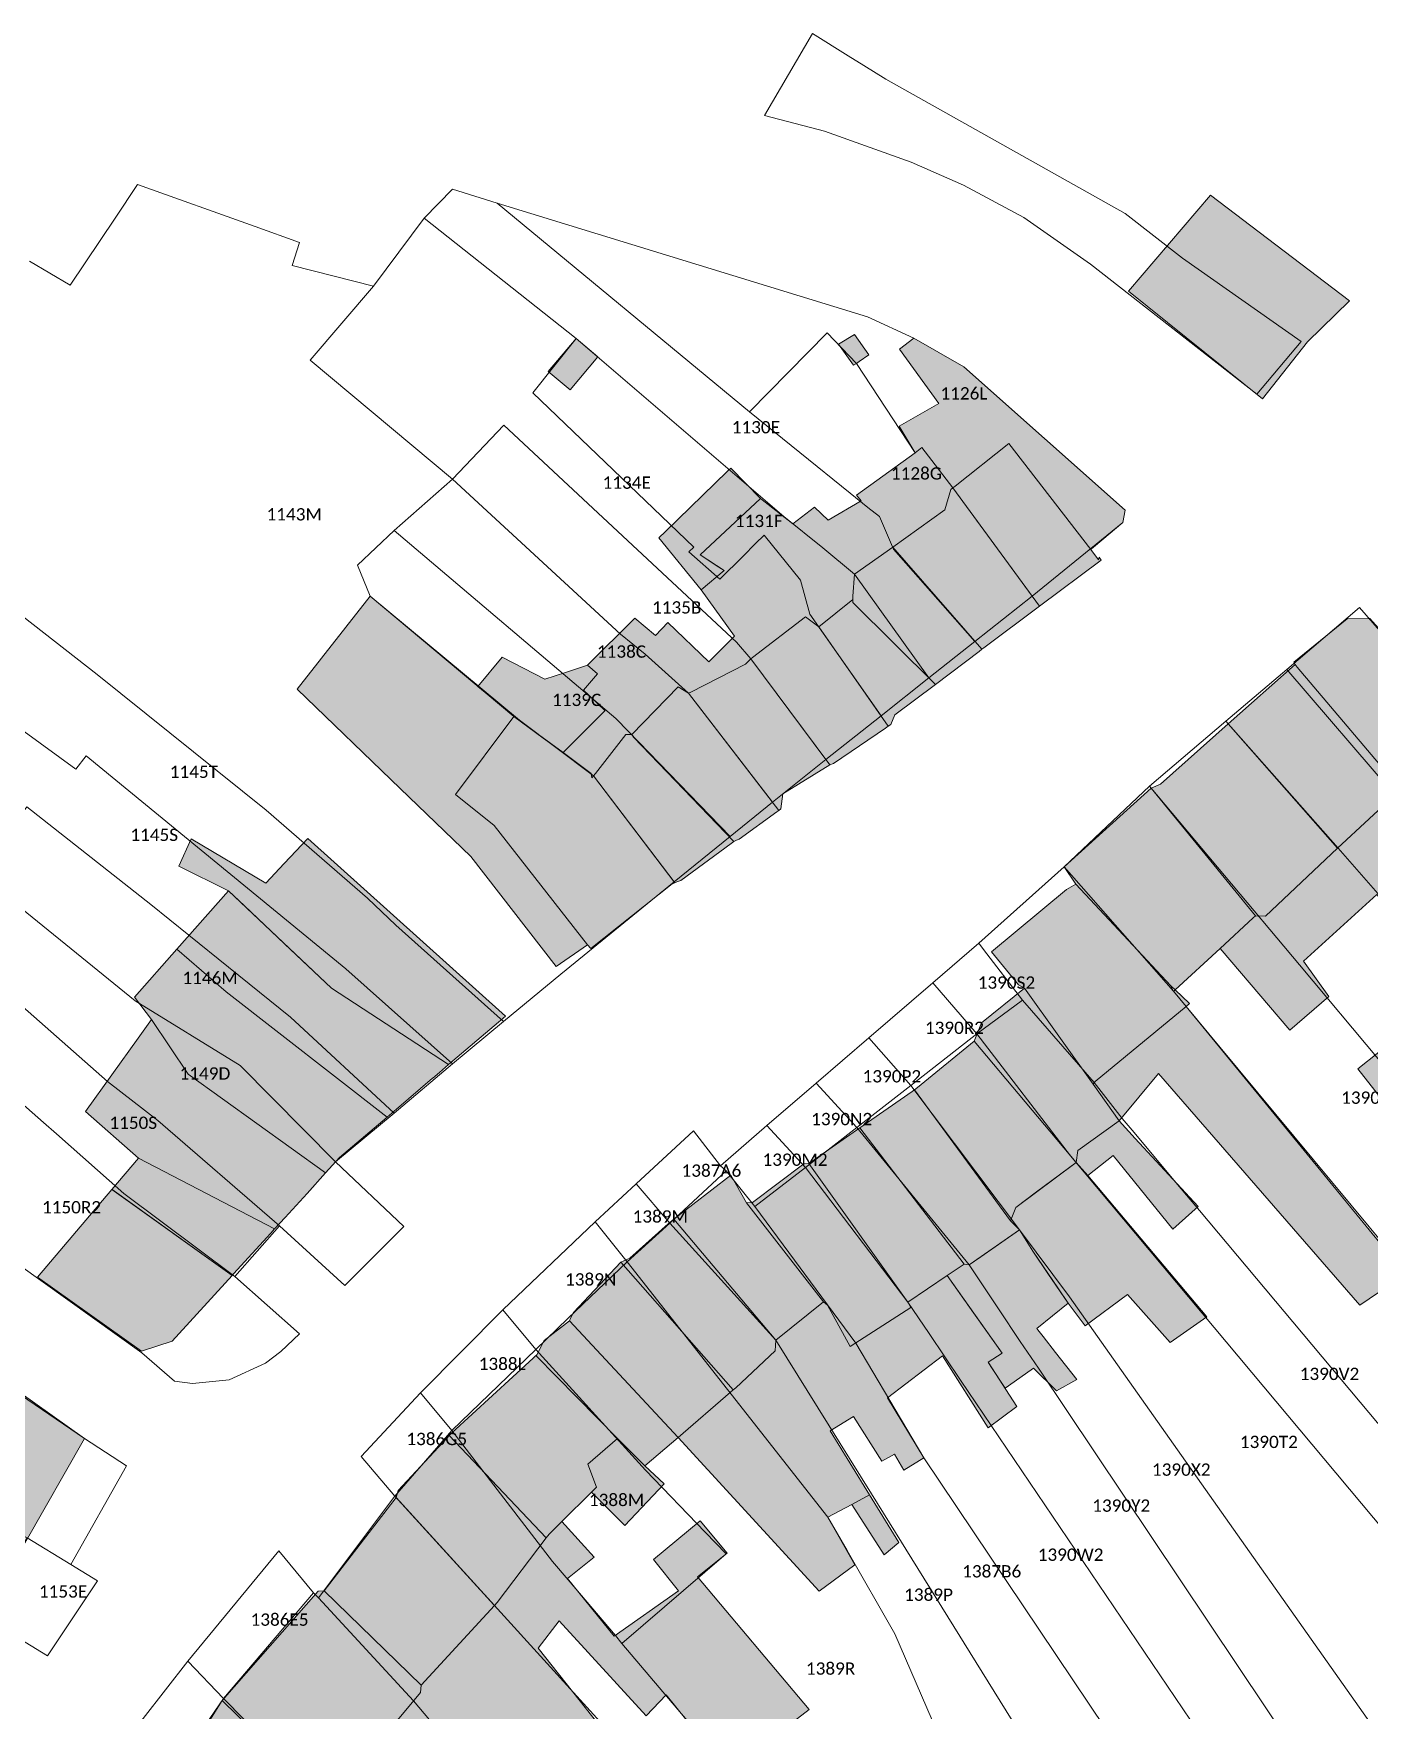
# Model space of a CAD drawing. Header units: metres. Extents: x 113120 to 240396, y 120329 to 242116.
# Drawn here: x 119666.9 to 119753.7, y 121850.8 to 121959.8 of the extents above; entities that cross this region are included whole.
import ezdxf

# ---------------------------------------------------------------- set-up
doc = ezdxf.new("R2010")
doc.units = ezdxf.units.M
doc.header["$LTSCALE"] = 3
for name, color, linetype, lineweight in [('Bpn_CaPa', 78, 'Continuous', 0), ('Bpn_ReBu', 4, 'Continuous', 0), ('Bpt_CaNu', 7, 'Continuous', 0), ('Hachure bâtiment', 11, 'Continuous', 0)]:
    doc.layers.add(name, color=color, linetype=linetype, lineweight=lineweight)
doc.styles.add('Legend', font='')
doc.styles.get('Legend').set_extended_font_data('Calibri')

msp = doc.modelspace()

# ---------------------------------------------------------------- hatches: boundary and pattern name
at = {"layer": 'Hachure bâtiment'}
h = msp.add_hatch(color=256, dxfattribs=at)
h.dxf.hatch_style = 1
h.paths.add_polyline_path([(119752.39, 121942.4), (119749.65, 121939.74), (119746.73, 121936.04), (119738.03, 121943.03), (119743.36, 121949.26)])
h = msp.add_hatch(color=256, dxfattribs=at)
h.dxf.hatch_style = 1
h.paths.add_polyline_path([(119703.55, 121938.77), (119701.75, 121936.62), (119700.33, 121937.81), (119702.15, 121939.95)])
h = msp.add_hatch(color=256, dxfattribs=at)
h.dxf.hatch_style = 1
h.paths.add_polyline_path([(119727.32, 121938.12), (119737.8, 121928.8), (119737.65, 121928), (119736.42, 121926.96), (119735.63, 121926.29), (119735.57, 121926.24), (119730.26, 121933.13), (119726.77, 121930.36), (119726.62, 121930.24), (119726.49, 121930.14), (119726.09, 121928.83), (119722.71, 121926.39), (119720.22, 121924.63), (119720.12, 121923.21), (119720.11, 121922.99), (119717.91, 121921.21), (119717.05, 121921.87), (119713.59, 121919.23), (119713.49, 121919.13), (119713.32, 121918.97), (119713.14, 121918.8), (119709.59, 121916.97), (119709.45, 121916.9), (119708.78, 121917.31), (119705.75, 121914.23), (119705.37, 121914.21), (119703.39, 121911.69), (119703.27, 121911.54), (119703.17, 121911.41), (119703.11, 121911.68), (119701.29, 121913.04), (119704.02, 121915.77), (119702.63, 121917.11), (119703.52, 121918.17), (119702.87, 121918.72), (119705.95, 121921.77), (119707.3, 121920.65), (119708.1, 121921.5), (119710.77, 121918.95), (119712.42, 121920.6), (119710.27, 121923.62), (119711.75, 121924.87), (119710.2, 121925.9), (119714.12, 121929.55), (119716.22, 121927.92), (119717.62, 121929), (119718.52, 121928.15), (119720.65, 121929.4), (119720.35, 121929.77), (119724.17, 121932.52), (119723.12, 121934.25), (119725.7, 121935.72), (119723.15, 121939.27), (119724.07, 121939.97)])
h = msp.add_hatch(color=256, dxfattribs=at)
h.dxf.hatch_style = 1
h.paths.add_polyline_path([(119721.15, 121938.9), (119720.53, 121938.47), (119720.35, 121938.34), (119720.17, 121938.22), (119719.18, 121939.58), (119720.22, 121940.22)])
h = msp.add_hatch(color=256, dxfattribs=at)
h.dxf.hatch_style = 1
h.paths.add_polyline_path([(119735.57, 121926.24), (119736.08, 121925.57), (119736.12, 121925.74), (119736.26, 121925.54), (119732.25, 121922.56), (119726.62, 121930.24), (119726.77, 121930.36), (119730.26, 121933.13)], flags=17)
h = msp.add_hatch(color=256, dxfattribs=at)
h.dxf.hatch_style = 1
h.paths.add_polyline_path([(119711.41, 121925.1), (119711.75, 121924.87), (119710.27, 121923.62), (119707.52, 121927.01), (119707.94, 121927.41), (119711.98, 121931.33), (119712.19, 121931.53), (119714.12, 121929.55), (119710.2, 121925.9)], flags=17)
h = msp.add_hatch(color=256, dxfattribs=at)
h.dxf.hatch_style = 1
h.paths.add_polyline_path([(119732.25, 121922.56), (119728.63, 121919.85), (119728.5, 121919.76), (119722.71, 121926.39), (119726.09, 121928.83), (119726.49, 121930.14), (119726.62, 121930.24)], flags=17)
h = msp.add_hatch(color=256, dxfattribs=at)
h.dxf.hatch_style = 1
h.paths.add_polyline_path([(119728.5, 121919.76), (119728.32, 121919.62), (119725.48, 121917.48), (119720.12, 121922.79), (119720.11, 121922.99), (119720.12, 121923.21), (119720.22, 121924.63), (119722.71, 121926.39)], flags=17)
h = msp.add_hatch(color=256, dxfattribs=at)
h.dxf.hatch_style = 1
h.paths.add_polyline_path([(119698.09, 121915.39), (119694.31, 121910.33), (119696.82, 121908.31), (119702.88, 121900.56), (119700.85, 121899.15), (119695.3, 121906.3), (119690.72, 121910.72), (119684.02, 121917.17), (119688.75, 121923.22)])
h = msp.add_hatch(color=256, dxfattribs=at)
h.dxf.hatch_style = 1
h.paths.add_polyline_path([(119720.12, 121922.79), (119725.48, 121917.48), (119722.85, 121915.5), (119722.58, 121914.87), (119722.42, 121914.76), (119717.91, 121921.21), (119720.11, 121922.99)], flags=17)
h = msp.add_hatch(color=256, dxfattribs=at)
h.dxf.hatch_style = 1
h.paths.add_polyline_path([(119717.91, 121921.21), (119722.42, 121914.76), (119722.23, 121914.63), (119718.86, 121912.33), (119718.63, 121912.24), (119713.49, 121919.13), (119713.59, 121919.23), (119717.05, 121921.87)], flags=17)
h = msp.add_hatch(color=256, dxfattribs=at)
h.dxf.hatch_style = 1
h.paths.add_polyline_path([(119760.12, 121914.62), (119756.11, 121910.6), (119755.72, 121910.65), (119748.99, 121918.6), (119748.85, 121918.76), (119748.76, 121918.91), (119752.23, 121921.74), (119753.7, 121921.75)])
h = msp.add_hatch(color=256, dxfattribs=at)
h.dxf.hatch_style = 1
h.paths.add_polyline_path([(119702.63, 121917.11), (119704, 121915.79), (119704.02, 121915.77), (119701.29, 121913.04), (119700, 121913.99), (119698.09, 121915.39), (119696.59, 121916.65), (119695.76, 121917.35), (119697.33, 121919.25), (119700.11, 121917.81), (119701.45, 121918.25), (119702.87, 121918.72), (119703.52, 121918.17)])
h = msp.add_hatch(color=256, dxfattribs=at)
h.dxf.hatch_style = 1
h.paths.add_polyline_path([(119718.63, 121912.24), (119715.57, 121910.37), (119715.44, 121909.39), (119715.31, 121909.29), (119709.45, 121916.9), (119709.59, 121916.97), (119713.14, 121918.8), (119713.32, 121918.97), (119713.49, 121919.13)])
h = msp.add_hatch(color=256, dxfattribs=at)
h.dxf.hatch_style = 1
h.paths.add_polyline_path([(119748.99, 121918.6), (119755.72, 121910.65), (119751.61, 121906.83), (119744.5, 121914.92), (119748.85, 121918.76)])
h = msp.add_hatch(color=256, dxfattribs=at)
h.dxf.hatch_style = 1
h.paths.add_polyline_path([(119709.45, 121916.9), (119715.31, 121909.29), (119715.18, 121909.2), (119712.73, 121907.42), (119712.55, 121907.35), (119712.39, 121907.27), (119705.87, 121914.05), (119705.75, 121914.23), (119708.78, 121917.31)])
h = msp.add_hatch(color=256, dxfattribs=at)
h.dxf.hatch_style = 1
h.paths.add_polyline_path([(119701.29, 121913.04), (119703.11, 121911.68), (119703.17, 121911.41), (119703.27, 121911.54), (119708.55, 121904.59), (119708.38, 121904.52), (119703.09, 121900.31), (119702.88, 121900.56), (119696.82, 121908.31), (119694.31, 121910.33), (119698.09, 121915.39)])
h = msp.add_hatch(color=256, dxfattribs=at)
h.dxf.hatch_style = 1
h.paths.add_polyline_path([(119751.61, 121906.83), (119746.92, 121902.42), (119746.27, 121902.43), (119739.5, 121910.73), (119740.1, 121911), (119744.5, 121914.92)])
h = msp.add_hatch(color=256, dxfattribs=at)
h.dxf.hatch_style = 1
h.paths.add_polyline_path([(119705.87, 121914.05), (119712.39, 121907.27), (119712.21, 121907.14), (119708.94, 121904.73), (119708.69, 121904.64), (119708.55, 121904.59), (119703.27, 121911.54), (119703.39, 121911.69), (119705.37, 121914.21), (119705.75, 121914.23)])
h = msp.add_hatch(color=256, dxfattribs=at)
h.dxf.hatch_style = 1
h.paths.add_polyline_path([(119762.83, 121911.18), (119758.72, 121907.3), (119754.55, 121903.37), (119754.15, 121903.82), (119749.4, 121899.5), (119751.05, 121897.2), (119748.5, 121895), (119743.98, 121900.32), (119746.12, 121902.3), (119746.27, 121902.43), (119746.92, 121902.42), (119751.61, 121906.83), (119755.72, 121910.65), (119756.11, 121910.6), (119760.12, 121914.62)])
h = msp.add_hatch(color=256, dxfattribs=at)
h.dxf.hatch_style = 1
h.paths.add_polyline_path([(119746.27, 121902.43), (119746.12, 121902.3), (119743.98, 121900.32), (119741.06, 121897.62), (119740.77, 121897.89), (119734.6, 121904.5), (119733.84, 121905.61), (119739.5, 121910.73)])
h = msp.add_hatch(color=256, dxfattribs=at)
h.dxf.hatch_style = 1
h.paths.add_polyline_path([(119681.98, 121904.56), (119683.18, 121905.84), (119684.71, 121907.47), (119697.55, 121895.91), (119697.1, 121895.53), (119693.86, 121892.77), (119686.24, 121897.74), (119683.2, 121900.62), (119680.6, 121903.09), (119679.56, 121904.07), (119676.34, 121905.67), (119677.14, 121907.45)])
h = msp.add_hatch(color=256, dxfattribs=at)
h.dxf.hatch_style = 1
h.paths.add_polyline_path([(119693.26, 121892.25), (119692.83, 121891.89), (119692.82, 121891.88), (119690.47, 121889.88), (119689.87, 121889.36), (119679.4, 121897.5), (119676.21, 121900.26), (119679.56, 121904.07), (119686.24, 121897.74), (119693.86, 121892.77)])
h = msp.add_hatch(color=256, dxfattribs=at)
h.dxf.hatch_style = 1
h.paths.add_polyline_path([(119740.77, 121897.89), (119740.94, 121897.52), (119741.06, 121897.62), (119741.99, 121896.73), (119741.78, 121896.55), (119735.87, 121891.66), (119735.73, 121891.5), (119731.28, 121897.74), (119730.88, 121897.95), (119729.13, 121900.09), (119734, 121904.15), (119734.6, 121904.5)])
h = msp.add_hatch(color=256, dxfattribs=at)
h.dxf.hatch_style = 1
h.paths.add_polyline_path([(119674.55, 121895.69), (119673.46, 121897.14), (119676.21, 121900.26), (119679.4, 121897.5), (119689.87, 121889.36), (119686.77, 121886.72), (119685.86, 121885.73), (119676.94, 121892.15)])
h = msp.add_hatch(color=256, dxfattribs=at)
h.dxf.hatch_style = 1
h.paths.add_polyline_path([(119735.73, 121891.5), (119737.41, 121889.12), (119734.73, 121887.19), (119734.62, 121886.41), (119728, 121894.3), (119728.47, 121895.49), (119731.28, 121897.74)])
h = msp.add_hatch(color=256, dxfattribs=at)
h.dxf.hatch_style = 1
h.paths.add_polyline_path([(119741.78, 121896.55), (119756.02, 121879.15), (119753.06, 121877.13), (119739.97, 121892.2), (119737.41, 121889.12), (119735.73, 121891.5), (119735.87, 121891.66)])
h = msp.add_hatch(color=256, dxfattribs=at)
h.dxf.hatch_style = 1
h.paths.add_polyline_path([(119673.69, 121894.49), (119674.55, 121895.69), (119676.94, 121892.15), (119685.86, 121885.73), (119684.66, 121884.4), (119683.23, 121882.84), (119682.55, 121882.09), (119673.72, 121886.69), (119670.27, 121889.73)])
h = msp.add_hatch(color=256, dxfattribs=at)
h.dxf.hatch_style = 1
h.paths.add_polyline_path([(119734.62, 121886.41), (119730.7, 121883.48), (119730.36, 121882.61), (119724.13, 121891.13), (119724.31, 121891.27), (119728, 121894.3)])
h = msp.add_hatch(color=256, dxfattribs=at)
h.dxf.hatch_style = 1
h.paths.add_polyline_path([(119752.92, 121892.5), (119754.29, 121893.58), (119756.03, 121891.36), (119759.83, 121886.53), (119758.45, 121885.46)])
h = msp.add_hatch(color=256, dxfattribs=at)
h.dxf.hatch_style = 1
h.paths.add_polyline_path([(119730.36, 121882.61), (119730.94, 121882.02), (119727.67, 121879.75), (119727.51, 121879.78), (119727.35, 121879.8), (119720.57, 121888.65), (119723.98, 121891.02), (119724.13, 121891.13)])
h = msp.add_hatch(color=256, dxfattribs=at)
h.dxf.hatch_style = 1
h.paths.add_polyline_path([(119727.35, 121879.8), (119726.24, 121879.06), (119723.68, 121877.34), (119717.25, 121886.34), (119720.57, 121888.65)])
h = msp.add_hatch(color=256, dxfattribs=at)
h.dxf.hatch_style = 1
h.paths.add_polyline_path([(119738.47, 121887.97), (119742.56, 121883.55), (119740.9, 121882.07), (119737.03, 121886.85), (119735.38, 121885.56), (119734.62, 121886.41), (119734.73, 121887.19), (119737.41, 121889.12)])
h = msp.add_hatch(color=256, dxfattribs=at)
h.dxf.hatch_style = 1
h.paths.add_polyline_path([(119673.72, 121886.69), (119682.55, 121882.09), (119682.3, 121881.82), (119679.89, 121879.17), (119679.79, 121879.07), (119671.98, 121884.65)])
h = msp.add_hatch(color=256, dxfattribs=at)
h.dxf.hatch_style = 1
h.paths.add_polyline_path([(119713.22, 121883.79), (119718.22, 121877.35), (119715.12, 121874.86), (119708.48, 121882.73), (119712.19, 121885.59)])
h = msp.add_hatch(color=256, dxfattribs=at)
h.dxf.hatch_style = 1
h.paths.add_polyline_path([(119723.68, 121877.34), (119723.88, 121876.98), (119719.94, 121874.44), (119718.47, 121877.13), (119718.22, 121877.35), (119713.22, 121883.79), (119713.61, 121883.81), (119716.94, 121886.32), (119717.25, 121886.34)])
h = msp.add_hatch(color=256, dxfattribs=at)
h.dxf.hatch_style = 1
h.paths.add_polyline_path([(119743.12, 121876.37), (119740.73, 121874.71), (119737.97, 121877.83), (119735.21, 121875.8), (119734.1, 121877.27), (119732.79, 121879.2), (119731.81, 121880.64), (119730.94, 121882.02), (119730.36, 121882.61), (119730.7, 121883.48), (119732.06, 121884.5), (119734.62, 121886.41), (119735.38, 121885.56)])
h = msp.add_hatch(color=256, dxfattribs=at)
h.dxf.hatch_style = 1
h.paths.add_polyline_path([(119671.99, 121884.65), (119679.79, 121879.07), (119675.89, 121874.79), (119673.9, 121874.15), (119667.14, 121878.96), (119671.98, 121884.65)])
h = msp.add_hatch(color=256, dxfattribs=at)
h.dxf.hatch_style = 1
h.paths.add_polyline_path([(119715.12, 121874.86), (119715.08, 121874.16), (119712.52, 121871.77), (119712.35, 121871.63), (119705.04, 121879.93), (119705.63, 121880.19), (119708.13, 121882.42), (119708.48, 121882.73)])
h = msp.add_hatch(color=256, dxfattribs=at)
h.dxf.hatch_style = 1
h.paths.add_polyline_path([(119727.67, 121879.75), (119728.43, 121880.28), (119730.94, 121882.02), (119731.81, 121880.64), (119733.43, 121878.26), (119734.1, 121877.27), (119732.08, 121875.61), (119732.13, 121875.54), (119732.14, 121875.53), (119732.48, 121875.1), (119733.29, 121874.06), (119734.66, 121872.3), (119733.35, 121871.57), (119731.85, 121873.04), (119730.96, 121872.41), (119730.01, 121871.73), (119729.08, 121873.15), (119728.9, 121873.42), (119729.82, 121874.02), (119727.59, 121877.16), (119727.45, 121877.36), (119727.37, 121877.46), (119727.32, 121877.53), (119726.24, 121879.06), (119727.35, 121879.8)])
h = msp.add_hatch(color=256, dxfattribs=at)
h.dxf.hatch_style = 1
h.paths.add_polyline_path([(119712.35, 121871.63), (119712.18, 121871.48), (119708.77, 121868.54), (119701.7, 121876.12), (119701.78, 121876.28), (119701.97, 121876.65), (119705.04, 121879.93)])
h = msp.add_hatch(color=256, dxfattribs=at)
h.dxf.hatch_style = 1
h.paths.add_polyline_path([(119729.82, 121874.02), (119728.9, 121873.42), (119730.77, 121870.55), (119728.92, 121869.17), (119725.95, 121873.85), (119722.37, 121871.12), (119724.72, 121867.22), (119723.42, 121866.42), (119722.82, 121867.45), (119722, 121867), (119720.17, 121869.9), (119718.65, 121868.97), (119721.2, 121864.8), (119720.05, 121864.18), (119718.5, 121863.35), (119720.25, 121860.25), (119717.92, 121858.55), (119708.77, 121868.54), (119712.18, 121871.48), (119712.35, 121871.63), (119712.52, 121871.77), (119715.08, 121874.16), (119715.12, 121874.86), (119718.22, 121877.35), (119718.47, 121877.13), (119719.94, 121874.44), (119723.88, 121876.98), (119723.68, 121877.34), (119726.24, 121879.06)])
h = msp.add_hatch(color=256, dxfattribs=at)
h.dxf.hatch_style = 1
h.paths.add_polyline_path([(119708.77, 121868.54), (119706.61, 121866.69), (119704.83, 121868.47), (119699.55, 121873.84), (119699.59, 121873.91), (119700.06, 121874.84), (119701.7, 121876.12)])
h = msp.add_hatch(color=256, dxfattribs=at)
h.dxf.hatch_style = 1
h.paths.add_polyline_path([(119670.2, 121868.48), (119666.32, 121861.66), (119658.45, 121866.15), (119662.82, 121873.49), (119662.91, 121873.64)])
h.paths.add_polyline_path([(119655.38, 121857), (119655.22, 121856.79), (119655.21, 121856.8), (119653.46, 121857.79), (119652.93, 121858.08), (119650.65, 121859.17), (119649.03, 121860), (119648.74, 121860.15), (119648.25, 121860.41), (119648.58, 121861.36), (119650.8, 121864.6), (119650.81, 121864.61), (119651.39, 121865.45), (119651.56, 121865.34), (119651.75, 121865.22), (119652.12, 121864.97), (119653.84, 121867.42), (119652.93, 121867.93), (119650.98, 121869.01), (119651.71, 121870.32), (119653.74, 121869.24), (119654.74, 121868.72), (119654.75, 121868.72), (119655.92, 121868.48), (119659.42, 121867.79), (119658.45, 121866.15), (119657.87, 121865.18), (119657.31, 121864.25), (119656.15, 121862.29), (119656.15, 121862.29), (119656.16, 121862.28), (119658.26, 121861.38), (119658.43, 121860.85), (119658.4, 121860.8), (119656.11, 121857.92)], flags=16)
h = msp.add_hatch(color=256, dxfattribs=at)
h.dxf.hatch_style = 1
h.paths.add_polyline_path([(119699.55, 121873.84), (119704.83, 121868.47), (119702.91, 121866.81), (119703.46, 121865.3), (119703.15, 121864.99), (119701.22, 121863.08), (119700.39, 121862.26), (119700.2, 121862.01), (119693.9, 121868.67), (119694.07, 121868.83), (119699.36, 121873.7), (119699.52, 121873.86)])
h = msp.add_hatch(color=256, dxfattribs=at)
h.dxf.hatch_style = 1
h.paths.add_polyline_path([(119700.2, 121862.01), (119697.01, 121857.82), (119696.83, 121857.61), (119690.45, 121864.63), (119690.57, 121865.1), (119693.78, 121868.54), (119693.9, 121868.67)])
h = msp.add_hatch(color=256, dxfattribs=at)
h.dxf.hatch_style = 1
h.paths.add_polyline_path([(119706.61, 121866.69), (119707.85, 121865.52), (119705.3, 121862.82), (119703.15, 121864.99), (119703.46, 121865.3), (119702.91, 121866.81), (119704.83, 121868.47)])
h = msp.add_hatch(color=256, dxfattribs=at)
h.dxf.hatch_style = 1
h.paths.add_polyline_path([(119723.1, 121861.72), (119722.15, 121860.92), (119720.05, 121864.18), (119721.2, 121864.8)], flags=17)
h = msp.add_hatch(color=256, dxfattribs=at)
h.dxf.hatch_style = 1
h.paths.add_polyline_path([(119696.83, 121857.61), (119692.07, 121852.43), (119685.77, 121858.57), (119690.45, 121864.63)])
h = msp.add_hatch(color=256, dxfattribs=at)
h.dxf.hatch_style = 1
h.paths.add_polyline_path([(119711.95, 121861.02), (119710.02, 121859.47), (119717.27, 121850.85), (119712.01, 121846.81), (119708, 121851.82), (119706.7, 121850.45), (119701.05, 121856.62), (119699.67, 121854.85), (119704.55, 121848.7), (119704.38, 121848.55), (119698.65, 121843.64), (119694.67, 121848.07), (119690.9, 121843.62), (119692.82, 121841.42), (119690.87, 121839.65), (119691.56, 121838.63), (119688.95, 121836.27), (119683.84, 121842.48), (119686, 121844.72), (119692.02, 121851.96), (119692.07, 121852.43), (119696.83, 121857.61), (119697.01, 121857.82), (119700.2, 121862.01), (119700.39, 121862.26), (119701.22, 121863.08), (119703.32, 121860.75), (119701.57, 121859.37), (119704.62, 121855.62), (119708.8, 121858.57), (119707.17, 121860.6), (119710.2, 121863.12)])
h = msp.add_hatch(color=256, dxfattribs=at)
h.dxf.hatch_style = 1
h.paths.add_polyline_path([(119692.07, 121852.43), (119692.02, 121851.96), (119686, 121844.72), (119679.14, 121851.45), (119685.39, 121858.54), (119685.77, 121858.57)])
h = msp.add_hatch(color=256, dxfattribs=at)
h.dxf.hatch_style = 1
h.paths.add_polyline_path([(119686, 121844.72), (119683.84, 121842.48), (119682.08, 121840.65), (119675.4, 121845.37), (119676.1, 121846.57), (119679.14, 121851.45)])

# ---------------------------------------------------------------- linework, layer by layer
at = {"layer": 'Bpn_CaPa'}
for points in [[(119719.81, 121958.33), (119720.84, 121957.69), (119722.27, 121956.81), (119737.82, 121948.07), (119741.54, 121945.17), (119749.24, 121939.75), (119746.37, 121936.33), (119735.56, 121944.78), (119731.22, 121947.82), (119727.3, 121949.91), (119723.91, 121951.41), (119718.27, 121953.42), (119714.38, 121954.44), (119717.49, 121959.77), (119719.81, 121958.33)], [(119713.41, 121935.18), (119719.94, 121929.9), (119721.09, 121928.98), (119721.84, 121928.38), (119722.75, 121926.26), (119728.05, 121920.27), (119725.06, 121917.9), (119720.22, 121924.63), (119718.16, 121926.34), (119715.63, 121928.38), (119702.15, 121939.95), (119692.27, 121947.77), (119694.1, 121949.65), (119697.02, 121948.75), (119713.41, 121935.18)], [(119713.41, 121935.18), (119697.02, 121948.75), (119721.07, 121941.37), (119724.07, 121939.97), (119727.32, 121938.12), (119737.8, 121928.8), (119737.65, 121928), (119731.76, 121923.21), (119726.62, 121930.24), (119724.61, 121932.88), (119724.17, 121932.52), (119720.35, 121938.33), (119718.45, 121940.32), (119713.41, 121935.18)], [(119721.95, 121915.43), (119718.37, 121912.59), (119713.49, 121919.13), (119712.55, 121920.21), (119697.45, 121934.32), (119694.12, 121930.82), (119684.87, 121938.55), (119688.97, 121943.35), (119692.27, 121947.77), (119702.15, 121939.95), (119699.32, 121936.42), (119709.78, 121926.39), (119709.46, 121926.09), (119711.48, 121924.32), (119712.99, 121925.82), (119713.79, 121926.63), (119714.35, 121927.18), (119716.71, 121924.25), (119717.32, 121922.04), (119721.95, 121915.43)], [(119725.06, 121917.9), (119721.95, 121915.43), (119717.32, 121922.04), (119716.71, 121924.25), (119714.35, 121927.18), (119713.79, 121926.63), (119712.99, 121925.82), (119711.48, 121924.32), (119709.46, 121926.09), (119709.78, 121926.39), (119699.32, 121936.42), (119702.15, 121939.95), (119715.63, 121928.38), (119718.16, 121926.34), (119720.22, 121924.63), (119725.06, 121917.9)], [(119713.41, 121935.18), (119718.45, 121940.32), (119720.35, 121938.33), (119724.17, 121932.52), (119724.61, 121932.88), (119726.62, 121930.24), (119731.76, 121923.21), (119728.05, 121920.27), (119722.75, 121926.26), (119721.84, 121928.38), (119721.09, 121928.98), (119719.94, 121929.9), (119713.41, 121935.18)], [(119718.37, 121912.59), (119714.9, 121909.82), (119709.45, 121916.9), (119706.63, 121919.44), (119705.02, 121920.73), (119694.12, 121930.82), (119697.45, 121934.32), (119712.55, 121920.21), (119713.49, 121919.13), (119718.37, 121912.59)], [(119690.32, 121927.47), (119694.12, 121930.82), (119705.02, 121920.73), (119706.63, 121919.44), (119709.45, 121916.9), (119714.9, 121909.82), (119712.14, 121907.59), (119705.54, 121914.42), (119704.73, 121915.26), (119690.32, 121927.47)], [(119655.55, 121929.97), (119666.17, 121921.9), (119671.03, 121918.12), (119682, 121909.3), (119688.58, 121903.59), (119690.42, 121901.82), (119697.43, 121895.56), (119694.12, 121892.81), (119687.19, 121899), (119670.31, 121912.83), (119669.63, 121911.96), (119651.8, 121924.97), (119655.55, 121929.97)], [(119690.32, 121927.47), (119704.73, 121915.26), (119705.54, 121914.42), (119712.14, 121907.59), (119708.51, 121904.65), (119703.28, 121911.54), (119698.46, 121915.15), (119688.75, 121923.22), (119687.93, 121925.23), (119690.32, 121927.47)], [(119694.12, 121892.81), (119690.33, 121889.61), (119683.59, 121895.85), (119679.56, 121899.1), (119676.99, 121901.17), (119674.52, 121903.17), (119666.45, 121909.53), (119665.18, 121907.76), (119659.69, 121911.4), (119655.6, 121913.74), (119648.74, 121918.84), (119647.73, 121919.54), (119648.15, 121920.1), (119651.8, 121924.97), (119669.63, 121911.96), (119670.31, 121912.83), (119687.19, 121899), (119694.12, 121892.81)], [(119767.45, 121905.82), (119762.68, 121901.72), (119755.31, 121910.31), (119748.32, 121918.45), (119753.03, 121922.48), (119762.84, 121911.19), (119767.45, 121905.82)], [(119744.36, 121915.09), (119748.32, 121918.45), (119755.31, 121910.31), (119762.68, 121901.72), (119771.29, 121892.11), (119773.95, 121889.13), (119770.2, 121885.76), (119754.23, 121903.89), (119751.64, 121906.83), (119744.36, 121915.09)], [(119744.36, 121915.09), (119751.64, 121906.83), (119754.23, 121903.89), (119770.2, 121885.76), (119769.55, 121885.17), (119764.64, 121880.75), (119756.41, 121890.56), (119754.35, 121893.02), (119749.13, 121899.25), (119739.39, 121910.86), (119744.36, 121915.09)], [(119769.85, 121874.54), (119764.06, 121869.67), (119757.27, 121877.87), (119743.98, 121893.89), (119741.78, 121896.55), (119740.96, 121897.53), (119733.84, 121905.61), (119739.39, 121910.86), (119749.13, 121899.25), (119754.35, 121893.02), (119756.41, 121890.56), (119764.64, 121880.75), (119767.63, 121877.18), (119769.85, 121874.54)], [(119665.18, 121907.76), (119666.45, 121909.53), (119674.52, 121903.17), (119676.99, 121901.17), (119679.56, 121899.1), (119683.59, 121895.85), (119690.33, 121889.61), (119686.51, 121886.44), (119680.31, 121892.71), (119673.49, 121896.92), (119663.32, 121905.16), (119665.18, 121907.76)], [(119682.88, 121882.29), (119674.97, 121889.14), (119671.69, 121891.66), (119664.32, 121898.17), (119662.14, 121899.87), (119660.46, 121901.16), (119661.17, 121902.16), (119663.17, 121904.96), (119663.32, 121905.16), (119673.49, 121896.92), (119680.31, 121892.71), (119686.51, 121886.44), (119690.95, 121882.25), (119687.12, 121878.42), (119682.88, 121882.29)], [(119769.85, 121874.54), (119780.55, 121861.77), (119774.88, 121857.02), (119776.48, 121855.11), (119770.13, 121850.47), (119742.63, 121883.28), (119741.8, 121884.28), (119741.1, 121885.11), (119738.26, 121888.5), (119737.61, 121889.26), (119735.8, 121891.6), (119731.14, 121896.95), (119728.61, 121900.25), (119728.3, 121900.65), (119733.84, 121905.61), (119740.96, 121897.53), (119741.78, 121896.55), (119743.98, 121893.89), (119757.27, 121877.87), (119764.06, 121869.67), (119769.85, 121874.54)], [(119725.32, 121898.08), (119728.3, 121900.65), (119728.61, 121900.25), (119731.14, 121896.95), (119728.18, 121894.76), (119725.32, 121898.08)], [(119679.97, 121878.99), (119672.76, 121884.39), (119668.38, 121888.27), (119667.53, 121889.01), (119664.77, 121891.45), (119661.53, 121894.14), (119664.32, 121898.17), (119671.69, 121891.66), (119674.97, 121889.14), (119682.88, 121882.29), (119679.97, 121878.99)], [(119721.16, 121894.51), (119725.32, 121898.08), (119728.18, 121894.76), (119723.89, 121891.41), (119721.16, 121894.51)], [(119728.18, 121894.76), (119731.14, 121896.95), (119735.8, 121891.6), (119737.61, 121889.26), (119738.26, 121888.5), (119741.1, 121885.11), (119741.8, 121884.28), (119742.63, 121883.28), (119770.13, 121850.47), (119766.63, 121848.15), (119742.81, 121876.61), (119734.25, 121886.83), (119728.18, 121894.76)], [(119679.97, 121878.99), (119684.18, 121875.28), (119682.96, 121874.13), (119681.96, 121873.36), (119679.6, 121872.28), (119677.21, 121872.04), (119676.05, 121872.19), (119673.92, 121874.04), (119665.92, 121879.77), (119658.87, 121884), (119664.12, 121890.82), (119660.99, 121893.35), (119661.53, 121894.14), (119664.77, 121891.45), (119667.53, 121889.01), (119668.38, 121888.27), (119672.76, 121884.39), (119679.97, 121878.99)], [(119717.73, 121891.56), (119721.16, 121894.51), (119723.89, 121891.41), (119720.38, 121888.68), (119717.73, 121891.56)], [(119761.56, 121844.78), (119758.73, 121842.91), (119735.5, 121875.83), (119734.2, 121877.67), (119730.94, 121882.02), (119723.89, 121891.41), (119728.18, 121894.76), (119734.25, 121886.83), (119742.81, 121876.61), (119766.63, 121848.15), (119761.56, 121844.78)], [(119717.73, 121891.56), (119720.38, 121888.68), (119717.04, 121886.09), (119714.54, 121888.81), (119717.73, 121891.56)], [(119758.73, 121842.91), (119755.71, 121840.91), (119754.31, 121839.97), (119732.17, 121873.03), (119730.99, 121874.78), (119729.58, 121876.89), (119727.67, 121879.75), (119720.38, 121888.68), (119723.89, 121891.41), (119730.94, 121882.02), (119734.2, 121877.67), (119735.5, 121875.83), (119758.73, 121842.91)], [(119711.51, 121886.19), (119714.54, 121888.81), (119717.04, 121886.09), (119713.74, 121883.55), (119711.88, 121885.86), (119711.51, 121886.19)], [(119717.04, 121886.09), (119720.38, 121888.68), (119727.67, 121879.75), (119729.58, 121876.89), (119730.99, 121874.78), (119732.17, 121873.03), (119754.31, 121839.97), (119752.64, 121838.87), (119750.52, 121837.65), (119727.12, 121872.25), (119725.07, 121875.29), (119723.68, 121877.33), (119717.04, 121886.09)], [(119706.05, 121885.03), (119709.77, 121888.47), (119711.51, 121886.19), (119711.88, 121885.86), (119708.22, 121882.46), (119706.05, 121885.03)], [(119741.45, 121832.45), (119721.33, 121864.87), (119715.12, 121874.86), (119708.22, 121882.46), (119711.88, 121885.86), (119713.74, 121883.55), (119720.31, 121874.67), (119724.72, 121867.22), (119746.22, 121835.19), (119741.45, 121832.45)], [(119717.04, 121886.09), (119723.68, 121877.33), (119725.07, 121875.29), (119727.12, 121872.25), (119750.52, 121837.65), (119749.21, 121836.9), (119746.22, 121835.19), (119724.72, 121867.22), (119720.31, 121874.67), (119713.74, 121883.55), (119717.04, 121886.09)], [(119706.05, 121885.03), (119708.22, 121882.46), (119705.45, 121879.96), (119703.38, 121882.56), (119706.05, 121885.03)], [(119697.38, 121876.84), (119703.38, 121882.56), (119705.45, 121879.96), (119701.6, 121876.26), (119699.52, 121874.25), (119697.38, 121876.84)], [(119741.45, 121832.45), (119734.62, 121828.53), (119722.84, 121855.77), (119719.74, 121861.19), (119718.5, 121863.35), (119705.45, 121879.96), (119708.22, 121882.46), (119715.12, 121874.86), (119721.33, 121864.87), (119741.45, 121832.45)], [(119646.97, 121873.05), (119651.12, 121880.28), (119657.62, 121876.42), (119662.82, 121873.49), (119670.2, 121868.48), (119672.94, 121866.7), (119669.32, 121860.29), (119666.48, 121862.02), (119658.45, 121866.15), (119654.69, 121868.41), (119646.97, 121873.05)], [(119729.9, 121825.82), (119729.8, 121825.94), (119727.24, 121829.04), (119724.77, 121831.95), (119718.69, 121839.13), (119705.12, 121855.15), (119711.89, 121860.97), (119710.52, 121862.39), (119706.64, 121866.42), (119699.52, 121874.25), (119701.6, 121876.26), (119705.45, 121879.96), (119718.5, 121863.35), (119719.74, 121861.19), (119722.84, 121855.77), (119734.62, 121828.53), (119733.8, 121828.06), (119729.9, 121825.82)], [(119697.38, 121876.84), (119699.52, 121874.25), (119694.06, 121868.98), (119692.02, 121871.44), (119697.38, 121876.84)], [(119694.06, 121868.98), (119699.52, 121874.25), (119706.64, 121866.42), (119710.52, 121862.39), (119711.89, 121860.97), (119705.12, 121855.15), (119704.69, 121855.66), (119701.62, 121859.29), (119700.6, 121860.48), (119694.06, 121868.98)], [(119694.06, 121868.98), (119690.37, 121864.73), (119688.17, 121867.29), (119692.02, 121871.44), (119694.06, 121868.98)], [(119723.61, 121826.36), (119723.1, 121825.99), (119718.81, 121831.34), (119704.76, 121848.88), (119697.24, 121857.16), (119690.37, 121864.73), (119694.06, 121868.98), (119700.6, 121860.48), (119701.62, 121859.29), (119704.69, 121855.66), (119705.12, 121855.15), (119718.69, 121839.13), (119724.77, 121831.95), (119727.24, 121829.04), (119723.61, 121826.36)], [(119712.59, 121826.45), (119702.14, 121838.88), (119700.6, 121840.7), (119691.58, 121851.43), (119685.41, 121858.12), (119690.37, 121864.73), (119697.24, 121857.16), (119704.76, 121848.88), (119718.81, 121831.34), (119712.59, 121826.45)], [(119669.32, 121860.29), (119671.05, 121859.23), (119667.79, 121854.35), (119663.43, 121857.01), (119666.48, 121862.02), (119669.32, 121860.29)], [(119679.23, 121851.58), (119676.91, 121854), (119682.82, 121861.17), (119685.07, 121858.45), (119679.23, 121851.58)], [(119679.23, 121851.58), (119685.07, 121858.45), (119685.41, 121858.12), (119691.58, 121851.43), (119700.6, 121840.7), (119693.89, 121835.51), (119692.85, 121836.72), (119690.55, 121839.39), (119685.98, 121844.7), (119679.23, 121851.58)], [(119679.23, 121851.58), (119675.17, 121845.62), (119672.57, 121848.4), (119676.91, 121854), (119679.23, 121851.58)], [(119695.45, 121833.69), (119696.2, 121832.83), (119707.1, 121820.15), (119703.6, 121817.35), (119701.55, 121815.71), (119690.65, 121829.34), (119684.89, 121836.55), (119682.88, 121839.07), (119681.62, 121840.13), (119675.17, 121845.62), (119679.23, 121851.58), (119685.98, 121844.7), (119690.55, 121839.39), (119692.85, 121836.72), (119693.89, 121835.51), (119695.45, 121833.69)]]:
    msp.add_lwpolyline(points, close=True, dxfattribs=at)
msp.add_lwpolyline([(119666.64, 121944.98), (119669.27, 121943.42), (119672.19, 121947.78), (119673.65, 121949.97), (119681.3, 121947.23), (119684.17, 121946.2), (119683.7, 121944.7), (119688.97, 121943.35), (119684.87, 121938.55), (119694.12, 121930.82), (119690.32, 121927.47), (119687.93, 121925.23), (119688.75, 121923.22), (119698.46, 121915.15), (119703.28, 121911.54), (119708.51, 121904.65), (119708.51, 121904.65), (119701.14, 121898.65), (119697.43, 121895.56), (119690.42, 121901.82), (119688.58, 121903.59), (119682, 121909.3), (119671.03, 121918.12), (119666.17, 121921.9)], dxfattribs=at)
at = {"layer": 'Bpn_ReBu'}
for points in [[(119752.39, 121942.4), (119749.65, 121939.74), (119746.73, 121936.04), (119738.03, 121943.03), (119743.36, 121949.26), (119752.39, 121942.4)], [(119703.55, 121938.77), (119701.75, 121936.62), (119700.33, 121937.81), (119702.15, 121939.95), (119703.55, 121938.77)], [(119727.32, 121938.12), (119737.8, 121928.8), (119737.65, 121928), (119736.42, 121926.96), (119735.63, 121926.29), (119735.57, 121926.24), (119730.26, 121933.13), (119726.77, 121930.36), (119726.62, 121930.24), (119726.49, 121930.14), (119726.09, 121928.83), (119722.71, 121926.39), (119720.22, 121924.63), (119720.12, 121923.21), (119720.11, 121922.99), (119717.91, 121921.21), (119717.05, 121921.87), (119713.59, 121919.23), (119713.49, 121919.13), (119713.32, 121918.97), (119713.14, 121918.8), (119709.59, 121916.97), (119709.45, 121916.9), (119708.78, 121917.31), (119705.75, 121914.23), (119705.37, 121914.21), (119703.39, 121911.69), (119703.27, 121911.54), (119703.17, 121911.41), (119703.11, 121911.68), (119701.29, 121913.04), (119704.02, 121915.77), (119702.63, 121917.11), (119703.52, 121918.17), (119702.87, 121918.72), (119705.95, 121921.77), (119707.3, 121920.65), (119708.1, 121921.5), (119710.77, 121918.95), (119712.42, 121920.6), (119710.27, 121923.62), (119711.75, 121924.87), (119710.2, 121925.9), (119714.12, 121929.55), (119716.22, 121927.92), (119717.62, 121929), (119718.52, 121928.15), (119720.65, 121929.4), (119720.35, 121929.77), (119724.17, 121932.52), (119723.12, 121934.25), (119725.7, 121935.72), (119723.15, 121939.27), (119724.07, 121939.97), (119727.32, 121938.12)], [(119721.15, 121938.9), (119720.53, 121938.47), (119720.35, 121938.34), (119720.17, 121938.22), (119719.18, 121939.58), (119720.22, 121940.22), (119721.15, 121938.9)], [(119735.57, 121926.24), (119736.08, 121925.57), (119736.12, 121925.74), (119736.26, 121925.54), (119732.25, 121922.56), (119726.62, 121930.24), (119726.77, 121930.36), (119730.26, 121933.13), (119735.57, 121926.24)], [(119711.41, 121925.1), (119711.75, 121924.87), (119710.27, 121923.62), (119707.52, 121927.01), (119707.94, 121927.41), (119711.98, 121931.33), (119712.19, 121931.53), (119714.12, 121929.55), (119710.2, 121925.9), (119711.41, 121925.1)], [(119732.25, 121922.56), (119728.63, 121919.85), (119728.5, 121919.76), (119722.71, 121926.39), (119726.09, 121928.83), (119726.49, 121930.14), (119726.62, 121930.24), (119732.25, 121922.56)], [(119728.5, 121919.76), (119728.32, 121919.62), (119725.48, 121917.48), (119720.12, 121922.79), (119720.11, 121922.99), (119720.12, 121923.21), (119720.22, 121924.63), (119722.71, 121926.39), (119728.5, 121919.76)], [(119698.09, 121915.39), (119694.31, 121910.33), (119696.82, 121908.31), (119702.88, 121900.56), (119700.85, 121899.15), (119695.3, 121906.3), (119690.72, 121910.72), (119684.02, 121917.17), (119688.75, 121923.22), (119698.09, 121915.39)], [(119720.12, 121922.79), (119725.48, 121917.48), (119722.85, 121915.5), (119722.58, 121914.87), (119722.42, 121914.76), (119717.91, 121921.21), (119720.11, 121922.99), (119720.12, 121922.79)], [(119717.91, 121921.21), (119722.42, 121914.76), (119722.23, 121914.63), (119718.86, 121912.33), (119718.63, 121912.24), (119713.49, 121919.13), (119713.59, 121919.23), (119717.05, 121921.87), (119717.91, 121921.21)], [(119760.12, 121914.62), (119756.11, 121910.6), (119755.72, 121910.65), (119748.99, 121918.6), (119748.85, 121918.76), (119748.76, 121918.91), (119752.23, 121921.74), (119753.7, 121921.75), (119760.12, 121914.62)], [(119702.63, 121917.11), (119704, 121915.79), (119704.02, 121915.77), (119701.29, 121913.04), (119700, 121913.99), (119698.09, 121915.39), (119696.59, 121916.65), (119695.76, 121917.35), (119697.33, 121919.25), (119700.11, 121917.81), (119701.45, 121918.25), (119702.87, 121918.72), (119703.52, 121918.17), (119702.63, 121917.11)], [(119718.63, 121912.24), (119715.57, 121910.37), (119715.44, 121909.39), (119715.31, 121909.29), (119709.45, 121916.9), (119709.59, 121916.97), (119713.14, 121918.8), (119713.32, 121918.97), (119713.49, 121919.13), (119718.63, 121912.24)], [(119748.99, 121918.6), (119755.72, 121910.65), (119751.61, 121906.83), (119744.5, 121914.92), (119748.85, 121918.76), (119748.99, 121918.6)], [(119709.45, 121916.9), (119715.31, 121909.29), (119715.18, 121909.2), (119712.73, 121907.42), (119712.55, 121907.35), (119712.39, 121907.27), (119705.87, 121914.05), (119705.75, 121914.23), (119708.78, 121917.31), (119709.45, 121916.9)], [(119701.29, 121913.04), (119703.11, 121911.68), (119703.17, 121911.41), (119703.27, 121911.54), (119708.55, 121904.59), (119708.38, 121904.52), (119703.09, 121900.31), (119702.88, 121900.56), (119696.82, 121908.31), (119694.31, 121910.33), (119698.09, 121915.39), (119701.29, 121913.04)], [(119751.61, 121906.83), (119746.92, 121902.42), (119746.27, 121902.43), (119739.5, 121910.73), (119740.1, 121911), (119744.5, 121914.92), (119751.61, 121906.83)], [(119705.87, 121914.05), (119712.39, 121907.27), (119712.21, 121907.14), (119708.94, 121904.73), (119708.69, 121904.64), (119708.55, 121904.59), (119703.27, 121911.54), (119703.39, 121911.69), (119705.37, 121914.21), (119705.75, 121914.23), (119705.87, 121914.05)], [(119762.83, 121911.18), (119758.72, 121907.3), (119754.55, 121903.37), (119754.15, 121903.82), (119749.4, 121899.5), (119751.05, 121897.2), (119748.5, 121895), (119743.98, 121900.32), (119746.12, 121902.3), (119746.27, 121902.43), (119746.92, 121902.42), (119751.61, 121906.83), (119755.72, 121910.65), (119756.11, 121910.6), (119760.12, 121914.62), (119762.83, 121911.18)], [(119746.27, 121902.43), (119746.12, 121902.3), (119743.98, 121900.32), (119741.06, 121897.62), (119740.77, 121897.89), (119734.6, 121904.5), (119733.84, 121905.61), (119739.5, 121910.73), (119746.27, 121902.43)], [(119681.98, 121904.56), (119683.18, 121905.84), (119684.71, 121907.47), (119697.55, 121895.91), (119697.1, 121895.53), (119693.86, 121892.77), (119686.24, 121897.74), (119683.2, 121900.62), (119680.6, 121903.09), (119679.56, 121904.07), (119676.34, 121905.67), (119677.14, 121907.45), (119681.98, 121904.56)], [(119693.26, 121892.25), (119692.83, 121891.89), (119692.82, 121891.88), (119690.47, 121889.88), (119689.87, 121889.36), (119679.4, 121897.5), (119676.21, 121900.26), (119679.56, 121904.07), (119686.24, 121897.74), (119693.86, 121892.77), (119693.26, 121892.25)], [(119740.77, 121897.89), (119740.94, 121897.52), (119741.06, 121897.62), (119741.99, 121896.73), (119741.78, 121896.55), (119735.87, 121891.66), (119735.73, 121891.5), (119731.28, 121897.74), (119730.88, 121897.95), (119729.13, 121900.09), (119734, 121904.15), (119734.6, 121904.5), (119740.77, 121897.89)], [(119674.55, 121895.69), (119673.46, 121897.14), (119676.21, 121900.26), (119679.4, 121897.5), (119689.87, 121889.36), (119686.77, 121886.72), (119685.86, 121885.73), (119676.94, 121892.15), (119674.55, 121895.69)], [(119735.73, 121891.5), (119737.41, 121889.12), (119734.73, 121887.19), (119734.62, 121886.41), (119728, 121894.3), (119728.47, 121895.49), (119731.28, 121897.74), (119735.73, 121891.5)], [(119741.78, 121896.55), (119756.02, 121879.15), (119753.06, 121877.13), (119739.97, 121892.2), (119737.41, 121889.12), (119735.73, 121891.5), (119735.87, 121891.66), (119741.78, 121896.55)], [(119673.69, 121894.49), (119674.55, 121895.69), (119676.94, 121892.15), (119685.86, 121885.73), (119684.66, 121884.4), (119683.23, 121882.84), (119682.55, 121882.09), (119673.72, 121886.69), (119670.27, 121889.73), (119673.69, 121894.49)], [(119734.62, 121886.41), (119730.7, 121883.48), (119730.36, 121882.61), (119724.13, 121891.13), (119724.31, 121891.27), (119728, 121894.3), (119734.62, 121886.41)], [(119752.92, 121892.5), (119754.29, 121893.58), (119756.03, 121891.36), (119759.83, 121886.53), (119758.45, 121885.46), (119752.92, 121892.5)], [(119730.36, 121882.61), (119730.94, 121882.02), (119727.67, 121879.75), (119727.51, 121879.78), (119727.35, 121879.8), (119720.57, 121888.65), (119723.98, 121891.02), (119724.13, 121891.13), (119730.36, 121882.61)], [(119727.35, 121879.8), (119726.24, 121879.06), (119723.68, 121877.34), (119717.25, 121886.34), (119720.57, 121888.65), (119727.35, 121879.8)], [(119738.47, 121887.97), (119742.56, 121883.55), (119740.9, 121882.07), (119737.03, 121886.85), (119735.38, 121885.56), (119734.62, 121886.41), (119734.73, 121887.19), (119737.41, 121889.12), (119738.47, 121887.97)], [(119673.72, 121886.69), (119682.55, 121882.09), (119682.3, 121881.82), (119679.89, 121879.17), (119679.79, 121879.07), (119671.98, 121884.65), (119673.72, 121886.69)], [(119713.22, 121883.79), (119718.22, 121877.35), (119715.12, 121874.86), (119708.48, 121882.73), (119712.19, 121885.59), (119713.22, 121883.79)], [(119723.68, 121877.34), (119723.88, 121876.98), (119719.94, 121874.44), (119718.47, 121877.13), (119718.22, 121877.35), (119713.22, 121883.79), (119713.61, 121883.81), (119716.94, 121886.32), (119717.25, 121886.34), (119723.68, 121877.34)], [(119743.12, 121876.37), (119740.73, 121874.71), (119737.97, 121877.83), (119735.21, 121875.8), (119734.1, 121877.27), (119732.79, 121879.2), (119731.81, 121880.64), (119730.94, 121882.02), (119730.36, 121882.61), (119730.7, 121883.48), (119732.06, 121884.5), (119734.62, 121886.41), (119735.38, 121885.56), (119743.12, 121876.37)], [(119671.99, 121884.65), (119679.79, 121879.07), (119675.89, 121874.79), (119673.9, 121874.15), (119667.14, 121878.96), (119671.98, 121884.65), (119671.99, 121884.65)], [(119715.12, 121874.86), (119715.08, 121874.16), (119712.52, 121871.77), (119712.35, 121871.63), (119705.04, 121879.93), (119705.63, 121880.19), (119708.13, 121882.42), (119708.48, 121882.73), (119715.12, 121874.86)], [(119727.67, 121879.75), (119728.43, 121880.28), (119730.94, 121882.02), (119731.81, 121880.64), (119733.43, 121878.26), (119734.1, 121877.27), (119732.08, 121875.61), (119732.13, 121875.54), (119732.14, 121875.53), (119732.48, 121875.1), (119733.29, 121874.06), (119734.66, 121872.3), (119733.35, 121871.57), (119731.85, 121873.04), (119730.96, 121872.41), (119730.01, 121871.73), (119729.08, 121873.15), (119728.9, 121873.42), (119729.82, 121874.02), (119727.59, 121877.16), (119727.45, 121877.36), (119727.37, 121877.46), (119727.32, 121877.53), (119726.24, 121879.06), (119727.35, 121879.8), (119727.67, 121879.75)], [(119712.35, 121871.63), (119712.18, 121871.48), (119708.77, 121868.54), (119701.7, 121876.12), (119701.78, 121876.28), (119701.97, 121876.65), (119705.04, 121879.93), (119712.35, 121871.63)], [(119729.82, 121874.02), (119728.9, 121873.42), (119730.77, 121870.55), (119728.92, 121869.17), (119725.95, 121873.85), (119722.37, 121871.12), (119724.72, 121867.22), (119723.42, 121866.42), (119722.82, 121867.45), (119722, 121867), (119720.17, 121869.9), (119718.65, 121868.97), (119721.2, 121864.8), (119720.05, 121864.18), (119718.5, 121863.35), (119720.25, 121860.25), (119717.92, 121858.55), (119708.77, 121868.54), (119712.18, 121871.48), (119712.35, 121871.63), (119712.52, 121871.77), (119715.08, 121874.16), (119715.12, 121874.86), (119718.22, 121877.35), (119718.47, 121877.13), (119719.94, 121874.44), (119723.88, 121876.98), (119723.68, 121877.34), (119726.24, 121879.06), (119729.82, 121874.02)], [(119708.77, 121868.54), (119706.61, 121866.69), (119704.83, 121868.47), (119699.55, 121873.84), (119699.59, 121873.91), (119700.06, 121874.84), (119701.7, 121876.12), (119708.77, 121868.54)], [(119670.2, 121868.48), (119666.32, 121861.66), (119658.45, 121866.15), (119662.82, 121873.49), (119662.91, 121873.64), (119670.2, 121868.48)], [(119699.55, 121873.84), (119704.83, 121868.47), (119702.91, 121866.81), (119703.46, 121865.3), (119703.15, 121864.99), (119701.22, 121863.08), (119700.39, 121862.26), (119700.2, 121862.01), (119693.9, 121868.67), (119694.07, 121868.83), (119699.36, 121873.7), (119699.52, 121873.86), (119699.55, 121873.84)], [(119700.2, 121862.01), (119697.01, 121857.82), (119696.83, 121857.61), (119690.45, 121864.63), (119690.57, 121865.1), (119693.78, 121868.54), (119693.9, 121868.67), (119700.2, 121862.01)], [(119706.61, 121866.69), (119707.85, 121865.52), (119705.3, 121862.82), (119703.15, 121864.99), (119703.46, 121865.3), (119702.91, 121866.81), (119704.83, 121868.47), (119706.61, 121866.69)], [(119723.1, 121861.72), (119722.15, 121860.92), (119720.05, 121864.18), (119721.2, 121864.8), (119723.1, 121861.72)], [(119696.83, 121857.61), (119692.07, 121852.43), (119685.77, 121858.57), (119690.45, 121864.63), (119696.83, 121857.61)], [(119692.07, 121852.43), (119692.02, 121851.96), (119686, 121844.72), (119679.14, 121851.45), (119685.39, 121858.54), (119685.77, 121858.57), (119692.07, 121852.43)], [(119686, 121844.72), (119683.84, 121842.48), (119682.08, 121840.65), (119675.4, 121845.37), (119676.1, 121846.57), (119679.14, 121851.45), (119686, 121844.72)]]:
    msp.add_lwpolyline(points, close=True, dxfattribs=at)
msp.add_lwpolyline([(119686, 121844.72), (119692.02, 121851.96), (119692.07, 121852.43), (119696.83, 121857.61), (119697.01, 121857.82), (119700.2, 121862.01), (119700.39, 121862.26), (119701.22, 121863.08), (119703.32, 121860.75), (119701.57, 121859.37), (119704.62, 121855.62), (119708.8, 121858.57), (119707.17, 121860.6), (119710.2, 121863.12), (119711.95, 121861.02), (119711.95, 121861.02), (119710.02, 121859.47), (119717.27, 121850.85), (119712.01, 121846.81), (119708, 121851.82), (119706.7, 121850.45), (119701.05, 121856.62), (119699.67, 121854.85), (119704.55, 121848.7)], dxfattribs=at)

# ---------------------------------------------------------------- texts
at = {"layer": 'Bpt_CaNu', "char_height": 0.8, "attachment_point": 7, "style": 'Legend'}
for s, insert in [('1126L', (119725.81, 121935.98)), ('1130E', (119712.25, 121933.78)), ('1128G', (119722.59, 121930.78)), ('1134E', (119703.86, 121930.18)), ('1143M', (119682.03, 121928.12)), ('1131F', (119712.46, 121927.69)), ('1135B', (119707.07, 121922.07)), ('1138C', (119703.49, 121919.2)), ('1139C', (119700.58, 121916.06)), ('1145T', (119675.74, 121911.39)), ('1145S', (119673.18, 121907.29)), ('1146M', (119676.56, 121897.99)), ('1390S2', (119728.23, 121897.69)), ('1390R2', (119724.8, 121894.75)), ('1149D', (119676.38, 121891.79)), ('1390P2', (119720.75, 121891.6)), ('1390C2', (119751.84, 121890.21)), ('1150S', (119671.82, 121888.58)), ('1390N2', (119717.41, 121888.82)), ('1390M2', (119714.25, 121886.18)), ('1387A6', (119708.99, 121885.47)), ('1150R2', (119667.44, 121883.09)), ('1389M', (119705.81, 121882.49)), ('1389N', (119701.42, 121878.4)), ('1388L', (119695.81, 121872.91)), ('1390V2', (119749.15, 121872.26)), ('1386G5', (119691.11, 121868.03)), ('1390T2', (119745.26, 121867.84)), ('1390X2', (119739.55, 121866.04)), ('1388M', (119702.97, 121864.07)), ('1390Y2', (119735.67, 121863.7)), ('1387B6', (119727.22, 121859.43)), ('1390W2', (119732.13, 121860.51)), ('1153E', (119667.24, 121858.12)), ('1389P', (119723.45, 121857.91)), ('1386E5', (119680.99, 121856.29)), ('1389R', (119717.07, 121853.11))]:
    msp.add_mtext(s, dxfattribs=dict(at, insert=insert))

doc.saveas('drawing.dxf')
